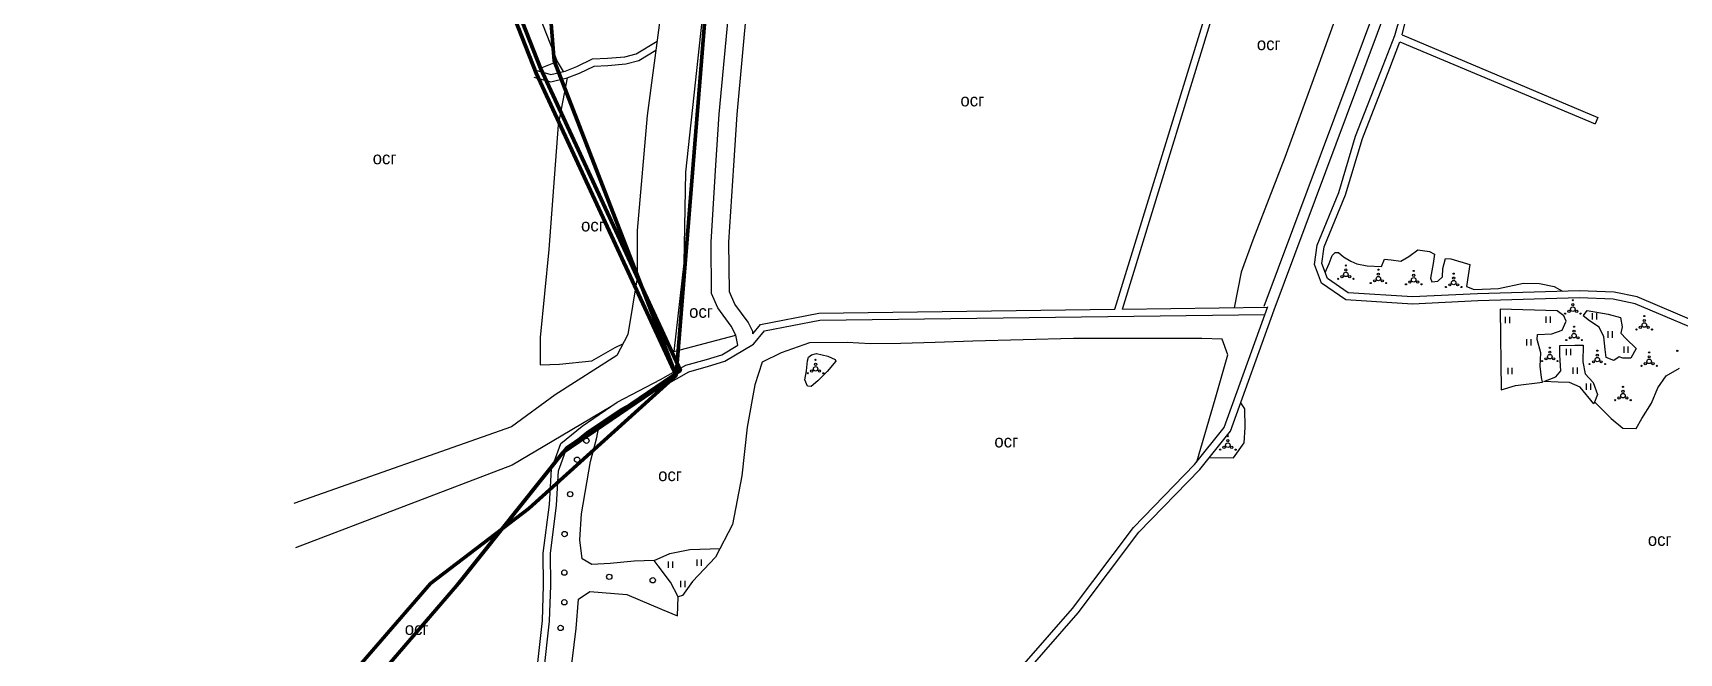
# Model space of a CAD drawing. Header units: millimetres. Extents: x 1378883 to 1389513, y 5662980 to 5673292.
# Drawn here: x 1385278 to 1386199, y 5663817 to 5664164 of the extents above; entities that cross this region are included whole.
import ezdxf

# ---------------------------------------------------------------- set-up
doc = ezdxf.new("R2010")
doc.units = ezdxf.units.MM
for name, color, linetype in [('вулиці', 7, 'Continuous'), ('КартаСкан', 252, 'Continuous'), ('межа по генплану', 7, 'Continuous'), ('район', 6, 'Continuous')]:
    doc.layers.add(name, color=color, linetype=linetype)
picture_1 = doc.add_image_def('image1.tif', size_in_pixel=(29607, 29619))

msp = doc.modelspace()

# ---------------------------------------------------------------- linework, layer by layer
at = {"layer": 'вулиці', "color": 7}
for p, q in [((1386102.08, 5664001.14), (1386102.08, 5664004.74)), ((1386104.48, 5664001.14), (1386104.48, 5664004.74)), ((1386124.95, 5664001.32), (1386124.95, 5664004.92)), ((1386127.35, 5664001.32), (1386127.35, 5664004.92)), ((1386150.72, 5664003.21), (1386150.72, 5664006.81)), ((1386153.12, 5664003.21), (1386153.12, 5664006.81)), ((1386114.02, 5663988.75), (1386114.02, 5663992.35)), ((1386116.42, 5663988.75), (1386116.42, 5663992.35)), ((1386159.48, 5663993.11), (1386159.48, 5663996.71)), ((1386161.88, 5663993.11), (1386161.88, 5663996.71)), ((1386136.19, 5663983.32), (1386136.19, 5663986.92)), ((1386138.59, 5663983.32), (1386138.59, 5663986.92)), ((1386168.42, 5663984.61), (1386168.42, 5663988.21)), ((1386170.82, 5663984.61), (1386170.82, 5663988.21)), ((1386103.54, 5663972.61), (1386103.54, 5663976.21)), ((1386105.94, 5663972.61), (1386105.94, 5663976.21)), ((1386140.03, 5663972.89), (1386140.03, 5663976.49)), ((1386142.43, 5663972.89), (1386142.43, 5663976.49)), ((1386147.46, 5663963.88), (1386147.46, 5663967.48)), ((1386149.86, 5663963.88), (1386149.86, 5663967.48)), ((1385633.95, 5663864.22), (1385633.95, 5663867.82)), ((1385636.35, 5663864.22), (1385636.35, 5663867.82)), ((1385650.03, 5663865.44), (1385650.03, 5663869.04)), ((1385652.43, 5663865.44), (1385652.43, 5663869.04)), ((1385640.77, 5663853.39), (1385640.77, 5663856.99)), ((1385643.17, 5663853.39), (1385643.17, 5663856.99))]:
    msp.add_line(p, q, dxfattribs=at)
at = {"layer": 'вулиці', "color": 7, "lineweight": -2}
for points in [[(1385474.43, 5664625.08), (1385470.94, 5664499.39), (1385468.59, 5664379.4), (1385499.59, 5664302.45), (1385534.03, 5664216.32), (1385562.34, 5664143.99)], [(1385474.43, 5664625.08), (1385477.47, 5664629.25), (1385480.97, 5664629.81), (1385483.48, 5664628.27), (1385483.62, 5664624.36), (1385483.9, 5664620.73), (1385480.94, 5664499.17), (1385478.63, 5664381.24), (1385508.87, 5664306.17), (1385543.33, 5664220), (1385571.65, 5664147.64)], [(1385967.12, 5664010.83), (1386030.67, 5664180.98), (1386051.93, 5664246.58), (1386096.56, 5664375.58), (1386129.73, 5664469.38), (1386154.98, 5664539.94)], [(1385972.74, 5664008.74), (1386036.33, 5664179.01), (1386057.62, 5664244.68), (1386102.23, 5664373.6), (1386135.39, 5664467.37), (1386160.29, 5664536.95)], [(1385703.42, 5664507.67), (1385721.5, 5664496.87), (1385733.26, 5664486.85), (1385732.87, 5664484.17), (1385665.85, 5664378.16), (1385658.27, 5664360.89), (1385654.86, 5664339.47), (1385635.8, 5664221.57), (1385621.98, 5664117.52), (1385616.35, 5664053.08), (1385616.33, 5664026.64), (1385611.21, 5663994.93), (1385605.07, 5663983.17), (1385570.58, 5663961.14), (1385546.2, 5663943.28), (1385424.37, 5663900.37)], [(1385659.5, 5664227.19), (1385654.95, 5664192.92), (1385643.48, 5664085.78), (1385642.54, 5664034.72), (1385636.9, 5663985.34), (1385671.53, 5663994.6)], [(1385559.73, 5664142.84), (1385568.15, 5664140.43), (1385576.14, 5664142.35), (1385582.63, 5664144.83), (1385591.38, 5664149.11), (1385599.78, 5664149.49), (1385609.44, 5664150.33), (1385615.83, 5664152), (1385627.51, 5664159.11)], [(1385558.63, 5664139), (1385568.06, 5664136.3), (1385577.33, 5664138.52), (1385584.23, 5664141.16), (1385592.4, 5664145.15), (1385600.04, 5664145.5), (1385610.12, 5664146.37), (1385617.42, 5664148.28), (1385626.84, 5664154.1)], [(1385562.34, 5664143.99), (1385571.65, 5664147.64)], [(1385571.65, 5664147.64), (1385575.1, 5664142.1)], [(1385577.33, 5664138.52), (1385572.14, 5664112.19), (1385566.94, 5664042.37), (1385562.14, 5663993.12), (1385562.14, 5663977.96), (1385572.92, 5663978.36), (1385590.97, 5663980.08), (1385604.02, 5663987.53), (1385608.46, 5663989.66)], [(1385601.89, 5663954.66), (1385568.86, 5663934.92), (1385546.48, 5663921.82), (1385425.24, 5663875.41)]]:
    msp.add_lwpolyline(points, dxfattribs=at)
at = {"layer": 'вулиці', "color": 7}
for points in [[(1385671.53, 5663994.6), (1385669.01, 5663999.55), (1385661.51, 5664009.74), (1385658.06, 5664017.84), (1385657.72, 5664046.57), (1385660.42, 5664089.6), (1385662.26, 5664118.27), (1385668.18, 5664181.58), (1385671.44, 5664207.07), (1385662.88, 5664215.87), (1385659.5, 5664227.19), (1385662.15, 5664266.29), (1385669.5, 5664325.63), (1385675.41, 5664362.59), (1385679.51, 5664372.82), (1385686.5, 5664384.75), (1385699.81, 5664404.78), (1385720.55, 5664434.53), (1385747.29, 5664475.64), (1385768.25, 5664506.97), (1385774.7, 5664510.76), (1385785.31, 5664514.73), (1385820.55, 5664521.55), (1385842.94, 5664526.19)], [(1386221.36, 5663992.24), (1386174.65, 5664012.05), (1386162.36, 5664014.65), (1386143.57, 5664015.4), (1386086.61, 5664013.72), (1386050.03, 5664011.88), (1386012.77, 5664014.26), (1385999.16, 5664023.59), (1385995.32, 5664034.12), (1385996.74, 5664044.92), (1386008.8, 5664074.31), (1386018.28, 5664105.83), (1386033.64, 5664145.47), (1386040.15, 5664162.27), (1386043.36, 5664173.27), (1386057.13, 5664207.98), (1386062.53, 5664217.15), (1386072.42, 5664225.07), (1386087.25, 5664259.81), (1386112.1, 5664324.65), (1386134.32, 5664387.89), (1386158.87, 5664450.92)], [(1386044.38, 5664162.52), (1386046.07, 5664169.55), (1386058.27, 5664204.32), (1386063.14, 5664212.59), (1386073.24, 5664220.68), (1386088.49, 5664256.42), (1386113.39, 5664321.37), (1386135.61, 5664384.61), (1386161.01, 5664449.83)], [(1385883.62, 5664009.04), (1385943.97, 5664205.58), (1385964.54, 5664267.56)], [(1385887.82, 5664009.1), (1385947.78, 5664204.37), (1385968.38, 5664266.43)], [(1386028.88, 5664248.59), (1386021.93, 5664225.28), (1386023.91, 5664223.16), (1386010.36, 5664181.26), (1385992.95, 5664133.29), (1385978.69, 5664094.02), (1385969.81, 5664070.75), (1385960.76, 5664047.66), (1385954.26, 5664029.81), (1385950.38, 5664009.9)], [(1385681.12, 5663996.5), (1385678.45, 5664001.73), (1385671.03, 5664011.82), (1385668.07, 5664018.75), (1385667.75, 5664046.55), (1385670.44, 5664089.42), (1385672.28, 5664118.03), (1385678.18, 5664181.22), (1385681.15, 5664204.42)], [(1386478.53, 5663951.26), (1386431.46, 5663949.63), (1386391.3, 5663954.57), (1386304.76, 5663976.89), (1386274.5, 5663986.2), (1386222.53, 5663996.09), (1386175.86, 5664015.89), (1386162.86, 5664018.64), (1386143.59, 5664019.4), (1386086.45, 5664017.72), (1386050.06, 5664015.89), (1386014.12, 5664018.18), (1386002.48, 5664026.16), (1385999.42, 5664034.56), (1386000.64, 5664043.88), (1386012.57, 5664072.98), (1386022.06, 5664104.53), (1386037.37, 5664144.03), (1386043.07, 5664158.73)], [(1386043.07, 5664158.73), (1386152.2, 5664112.71)], [(1386044.38, 5664162.52), (1386153.75, 5664116.39)], [(1386153.75, 5664116.39), (1386152.2, 5664112.71)], [(1386001.24, 5664029.56), (1386003.41, 5664034.62), (1386005.07, 5664039.15), (1386006.87, 5664040.81), (1386008.67, 5664040.81), (1386011.55, 5664038.29), (1386015.51, 5664035.99), (1386019.04, 5664034.48), (1386024.65, 5664033.4), (1386032.68, 5664032.98), (1386034.49, 5664037.11), (1386038.22, 5664036.61), (1386043.56, 5664035.9), (1386048.09, 5664038.62), (1386053.03, 5664042.24), (1386059.57, 5664041.34), (1386062.49, 5664039.93), (1386061.59, 5664034.59), (1386060.08, 5664026.34), (1386060.98, 5664024.33), (1386064.21, 5664024.73), (1386066.83, 5664027.25), (1386067.13, 5664031.88), (1386068.54, 5664037.51), (1386071.52, 5664037.19), (1386082.09, 5664034.09), (1386080.26, 5664021.84), (1386084.63, 5664020.01), (1386098.15, 5664020.72), (1386112.24, 5664023.67), (1386121.12, 5664023.39), (1386129.29, 5664021.84), (1386133.98, 5664019.12)], [(1385681.19, 5663995.34), (1385685.39, 5664000.49), (1385718.08, 5664006.9), (1385883.62, 5664009.04)], [(1385817.96, 5663783.43), (1385818.17, 5663783.94), (1385824.64, 5663794.98), (1385863.05, 5663839.07), (1385897, 5663884.34), (1385931.21, 5663919.38), (1385948.35, 5663940.86), (1385972.74, 5664008.74)], [(1385821.38, 5663797.32), (1385859.94, 5663841.59), (1385893.95, 5663886.95), (1385928.21, 5663922.03), (1385944.81, 5663942.83), (1385969.13, 5664010.49)], [(1385887.82, 5664009.1), (1385969, 5664010.14)], [(1386099.05, 5664009), (1386099.69, 5663963.83), (1386107.75, 5663966.38), (1386122.82, 5663968.29), (1386122.18, 5663970.83), (1386121.55, 5663977.19), (1386121.97, 5663984.61), (1386119.85, 5663992.03), (1386120.06, 5663994.79), (1386128.12, 5663995.22), (1386133.85, 5663997.34), (1386135.98, 5664002.42), (1386134.7, 5664005.39), (1386131.1, 5664008.15), (1386099.05, 5664009)], [(1386145.82, 5664005.6), (1386147.76, 5664008.23), (1386159.52, 5664006.3), (1386166.36, 5664004.37), (1386167.42, 5663999.11), (1386166.71, 5663995.6), (1386169.7, 5663992.44), (1386175.14, 5663987), (1386172.16, 5663981.57), (1386167.77, 5663981.57), (1386165.66, 5663982.45), (1386162.68, 5663980.34), (1386158.46, 5663982.09), (1386157.94, 5663986.48), (1386157.06, 5663993.67), (1386154.43, 5663998.93), (1386149.16, 5664002.61), (1386145.57, 5664005.25)], [(1385681.56, 5663989.45), (1385687.58, 5663996.85), (1385718.49, 5664002.91), (1385967.55, 5664006.13)], [(1385545.65, 5663767.56), (1385550.43, 5663772.65), (1385555.11, 5663781.99), (1385560.11, 5663804.63), (1385563.39, 5663834.79), (1385564.04, 5663854.4), (1385563.83, 5663872.48), (1385567.33, 5663899.82), (1385568.42, 5663919.42), (1385573.65, 5663933.8), (1385585.64, 5663943.6), (1385605.3, 5663956.99), (1385629.51, 5663969.62), (1385643.68, 5663977.68), (1385655.23, 5663980.95), (1385663.74, 5663983.57), (1385672.75, 5663988.89), (1385671.53, 5663994.6)], [(1385929.53, 5663923.68), (1385939.79, 5663958.77), (1385946.87, 5663983.52), (1385943.59, 5663992.36), (1385932.21, 5663992.61), (1385905.67, 5663992.61), (1385860.52, 5663992.7), (1385804.14, 5663991.18), (1385783.16, 5663990.42), (1385763.95, 5663989.92), (1385747.01, 5663989.66), (1385733.86, 5663990.42), (1385712.88, 5663990.17), (1385696.96, 5663984.61), (1385686.34, 5663979.31), (1385682.29, 5663966.68), (1385677.98, 5663943.08), (1385674.95, 5663915.8), (1385669.64, 5663888.53), (1385660.24, 5663870.24), (1385647.35, 5663856.6), (1385641.79, 5663848.77), (1385639.26, 5663848.01), (1385634.96, 5663856.34), (1385628.14, 5663865.44), (1385625.86, 5663868.47), (1385634.71, 5663872.26), (1385645.83, 5663874.53), (1385662.78, 5663875.17)], [(1385681.19, 5663995.34), (1385681.12, 5663996.5)], [(1385560.68, 5663788.68), (1385564.07, 5663803.98), (1385567.38, 5663834.51), (1385568.04, 5663854.35), (1385567.83, 5663872.25), (1385571.31, 5663899.45), (1385572.38, 5663918.61), (1385577.03, 5663931.4), (1385588.04, 5663940.39), (1385607.36, 5663953.55), (1385631.42, 5663966.11), (1385645.23, 5663973.97), (1385656.36, 5663977.11), (1385665.36, 5663979.88), (1385681.56, 5663989.45)], [(1385713.88, 5663983.57), (1385716.64, 5663984.26), (1385722.98, 5663982.81), (1385727.12, 5663980.95), (1385727.47, 5663979.92), (1385722.64, 5663974.13), (1385717.53, 5663969.03), (1385713.74, 5663965.79), (1385711.74, 5663966), (1385710.22, 5663969.44), (1385711.05, 5663974.47), (1385711.74, 5663980.06), (1385712.15, 5663982.26), (1385713.88, 5663983.57)], [(1386123.48, 5663968.6), (1386130.27, 5663971.15), (1386133.03, 5663974.54), (1386132.6, 5663983.23), (1386132.6, 5663988.75), (1386140.88, 5663988.96), (1386145.55, 5663988.96), (1386145.34, 5663979.63), (1386146.61, 5663972.84), (1386151.07, 5663967.97), (1386153.61, 5663961.39), (1386151.49, 5663956.09), (1386143.85, 5663965.42), (1386137.91, 5663967.97), (1386131.54, 5663968.18), (1386123.48, 5663968.6)], [(1386151.94, 5663957.21), (1386161.25, 5663947.82), (1386167.83, 5663942.52), (1386175.26, 5663942.31), (1386178.44, 5663947.82), (1386183.75, 5663956.52), (1386187.36, 5663965), (1386192.03, 5663971.78), (1386199.49, 5663976.03)], [(1385936.51, 5663926.02), (1385949.9, 5663925.84), (1385955.91, 5663934.24), (1385956.51, 5663942.84), (1385956.31, 5663953.24), (1385953.99, 5663956.57)], [(1385625.86, 5663868.47), (1385614.79, 5663867.93), (1385601.29, 5663866.7), (1385590.98, 5663866.21), (1385585.58, 5663869.4), (1385584.35, 5663879.95), (1385585.33, 5663894.42), (1385590.24, 5663923.74), (1385593.92, 5663937.23), (1385595.24, 5663945.3)], [(1385581.87, 5663788.98), (1385581.99, 5663795.68), (1385576.32, 5663799.34), (1385579.98, 5663812), (1385582.32, 5663830.33), (1385583.65, 5663846.66), (1385589.99, 5663850.99), (1385610.67, 5663849.32), (1385630.35, 5663840.99), (1385639.02, 5663837.33), (1385639.26, 5663848.01)]]:
    msp.add_lwpolyline(points, dxfattribs=at)
for centre, radius in [((1386010.65, 5664027.27), 0.625), ((1386012.82, 5664028.52), 1.25), ((1386012.82, 5664031.02), 0.625), ((1386012.82, 5664033.52), 0.312), ((1386014.98, 5664027.27), 0.625), ((1386031.03, 5664026.17), 1.25), ((1386031.03, 5664028.67), 0.625), ((1386031.03, 5664031.17), 0.312), ((1386050.77, 5664025.47), 1.25), ((1386050.77, 5664027.97), 0.625), ((1386050.77, 5664030.47), 0.312), ((1386073.13, 5664026.44), 0.625), ((1386073.13, 5664028.94), 0.312), ((1386008.49, 5664026.02), 0.312), ((1386017.15, 5664026.02), 0.312), ((1386026.7, 5664023.67), 0.312), ((1386028.87, 5664024.92), 0.625), ((1386033.2, 5664024.92), 0.625), ((1386035.36, 5664023.67), 0.312), ((1386046.44, 5664022.97), 0.312), ((1386048.6, 5664024.22), 0.625), ((1386052.93, 5664024.22), 0.625), ((1386055.1, 5664022.97), 0.312), ((1386068.8, 5664021.44), 0.312), ((1386070.97, 5664022.69), 0.625), ((1386073.13, 5664023.94), 1.25), ((1386075.3, 5664022.69), 0.625), ((1386077.46, 5664021.44), 0.312), ((1386137.61, 5664007.8), 0.625), ((1386139.78, 5664009.05), 1.25), ((1386139.78, 5664011.55), 0.625), ((1386139.78, 5664014.05), 0.312), ((1386141.94, 5664007.8), 0.625), ((1386135.45, 5664006.55), 0.312), ((1386140.47, 5663999.25), 0.312), ((1386144.11, 5664006.55), 0.312), ((1386177.59, 5663998.95), 0.625), ((1386179.76, 5664000.2), 1.25), ((1386179.76, 5664002.7), 0.625), ((1386179.76, 5664005.2), 0.312), ((1386181.92, 5663998.95), 0.625), ((1386136.14, 5663991.75), 0.312), ((1386138.3, 5663993), 0.625), ((1386140.47, 5663994.25), 1.25), ((1386140.47, 5663996.75), 0.625), ((1386142.63, 5663993), 0.625), ((1386144.8, 5663991.75), 0.312), ((1386175.43, 5663997.7), 0.312), ((1386184.09, 5663997.7), 0.312), ((1385716.2, 5663980.7), 0.312), ((1386124.74, 5663981.24), 0.625), ((1386126.9, 5663982.49), 1.25), ((1386126.9, 5663984.99), 0.625), ((1386126.9, 5663987.49), 0.312), ((1386129.07, 5663981.24), 0.625), ((1386153.48, 5663980.83), 1.25), ((1386153.48, 5663983.33), 0.625), ((1386153.48, 5663985.83), 0.312), ((1386182.47, 5663979.87), 1.25), ((1386182.47, 5663982.37), 0.625), ((1386182.47, 5663984.87), 0.312), ((1386198.22, 5663985.77), 0.312), ((1385711.87, 5663973.2), 0.312), ((1385714.04, 5663974.45), 0.625), ((1385716.2, 5663975.7), 1.25), ((1385716.2, 5663978.2), 0.625), ((1385718.37, 5663974.45), 0.625), ((1385720.53, 5663973.2), 0.312), ((1386122.57, 5663979.99), 0.312), ((1386131.23, 5663979.99), 0.312), ((1386149.15, 5663978.33), 0.312), ((1386151.32, 5663979.58), 0.625), ((1386155.65, 5663979.58), 0.625), ((1386157.81, 5663978.33), 0.312), ((1386178.14, 5663977.37), 0.312), ((1386180.31, 5663978.62), 0.625), ((1386184.64, 5663978.62), 0.625), ((1386186.8, 5663977.37), 0.312), ((1386167.82, 5663963.12), 0.625), ((1386167.82, 5663965.62), 0.312), ((1386163.49, 5663958.12), 0.312), ((1386165.65, 5663959.37), 0.625), ((1386167.82, 5663960.62), 1.25), ((1386169.98, 5663959.37), 0.625), ((1386172.15, 5663958.12), 0.312), ((1385588, 5663935.44), 1.49), ((1385946.82, 5663935.45), 0.625), ((1385946.82, 5663937.95), 0.312), ((1385582.79, 5663924.81), 1.49), ((1385942.49, 5663930.45), 0.312), ((1385944.65, 5663931.7), 0.625), ((1385946.82, 5663932.95), 1.25), ((1385948.98, 5663931.7), 0.625), ((1385951.15, 5663930.45), 0.312), ((1385578.92, 5663905.51), 1.49), ((1385575.8, 5663883.16), 1.49), ((1385575.66, 5663861.63), 1.49), ((1385600.77, 5663859.26), 1.49), ((1385625.13, 5663857.33), 1.49), ((1385575.66, 5663845.01), 1.49), ((1385573.58, 5663830.66), 1.49)]:
    msp.add_circle(centre, radius, dxfattribs=at)
at = {"layer": 'межа по генплану', "color": 3, "lineweight": 70}
for points in [[(1386772.63, 5663043.84), (1386545.85, 5663061.83), (1386393.01, 5663071.8), (1386143.25, 5663060.79), (1385828.95, 5663036.06), (1385779.94, 5663036.03), (1385566.58, 5663078.55), (1385403.44, 5663103.99), (1385330.16, 5663285.53), (1385352.33, 5663319.97), (1385392, 5663375.43), (1385410.64, 5663438.79), (1385416.42, 5663522.23), (1385428.63, 5663619.99), (1385396.42, 5663731.41), (1385440.78, 5663786.02), (1385500.89, 5663855.5), (1385555.76, 5663897.55), (1385638.14, 5663971.95), (1385570.01, 5664147.97), (1385565.05, 5664208.41), (1385485.57, 5664373.12), (1385497.5, 5664776.96), (1385277.03, 5664898.87)], [(1386772.63, 5663043.84), (1386545.85, 5663061.83), (1386393.01, 5663071.8), (1386143.25, 5663060.79), (1385828.95, 5663036.06), (1385779.94, 5663036.03), (1385566.58, 5663078.55), (1385403.44, 5663103.99), (1385330.27, 5663284.91), (1385352.33, 5663319.97), (1385392, 5663375.43), (1385410.64, 5663438.79), (1385416.42, 5663522.23), (1385428.63, 5663619.99), (1385411.2, 5663732.79), (1385459.8, 5663789.7), (1385515.19, 5663854.08), (1385574.63, 5663928.59), (1385638.14, 5663971.95), (1385559.93, 5664141.19), (1385535.72, 5664203.07), (1385466.19, 5664376.6), (1385476.32, 5664769.48), (1385245.26, 5664881.57)], [(1386772.63, 5663043.84), (1386545.85, 5663061.83), (1386393.01, 5663071.8), (1386143.25, 5663060.79), (1385828.95, 5663036.06), (1385779.94, 5663036.03), (1385566.58, 5663078.55), (1385403.44, 5663103.99), (1385330.27, 5663284.91), (1385352.33, 5663319.97), (1385392, 5663375.43), (1385410.64, 5663438.79), (1385416.42, 5663522.23), (1385428.63, 5663619.99), (1385411.2, 5663732.79), (1385459.8, 5663789.7), (1385515.19, 5663854.08), (1385574.63, 5663928.59), (1385638.14, 5663971.95), (1385559.93, 5664141.19), (1385535.72, 5664203.07), (1385466.19, 5664376.6), (1385476.32, 5664769.48), (1385245.26, 5664881.57)]]:
    msp.add_lwpolyline(points, dxfattribs=at)
at = {"layer": 'межа по генплану', "color": 1, "lineweight": 70}
msp.add_lwpolyline([(1386775.04, 5663046.64), (1386548.26, 5663064.63), (1386395.42, 5663074.6), (1386145.66, 5663063.59), (1385831.36, 5663038.87), (1385782.34, 5663038.83), (1385568.99, 5663081.35), (1385405.85, 5663106.79), (1385332.68, 5663287.71), (1385354.73, 5663322.77), (1385394.4, 5663378.23), (1385413.04, 5663441.6), (1385418.82, 5663525.04), (1385431.03, 5663622.79), (1385413.61, 5663735.59), (1385462.21, 5663792.5), (1385517.6, 5663856.88), (1385577.03, 5663931.4), (1385640.55, 5663974.75), (1385562.34, 5664143.99), (1385538.12, 5664205.87), (1385468.59, 5664379.4), (1385478.73, 5664772.28), (1385247.67, 5664884.37)], dxfattribs=at)
at = {"layer": 'межа по генплану', "color": 5, "lineweight": 70}
msp.add_lwpolyline([(1386772.63, 5663043.84), (1386545.85, 5663061.83), (1386393.01, 5663071.8), (1386143.25, 5663060.79), (1385828.95, 5663036.06), (1385779.94, 5663036.03), (1385566.58, 5663078.55), (1385403.44, 5663103.99), (1385330.27, 5663284.91), (1385352.33, 5663319.97), (1385392, 5663375.43), (1385410.64, 5663438.79), (1385416.42, 5663522.23), (1385428.63, 5663619.99), (1385411.2, 5663732.79), (1385459.8, 5663789.7), (1385515.19, 5663854.08), (1385574.63, 5663928.59), (1385638.14, 5663971.95), (1385559.93, 5664141.19), (1385535.72, 5664203.07), (1385466.19, 5664376.6), (1385476.32, 5664769.48), (1385245.26, 5664881.57)], dxfattribs=at)
msp.add_lwpolyline([(1386772.63, 5663043.84), (1386545.85, 5663061.83), (1386393.01, 5663071.8), (1386143.25, 5663060.79), (1385828.95, 5663036.06), (1385779.94, 5663036.03), (1385566.58, 5663078.55), (1385403.44, 5663103.99), (1385330.27, 5663284.91), (1385352.33, 5663319.97), (1385392, 5663375.43), (1385410.64, 5663438.79), (1385416.42, 5663522.23), (1385428.63, 5663619.99), (1385411.2, 5663732.79), (1385459.8, 5663789.7), (1385515.19, 5663854.08), (1385574.63, 5663928.59), (1385638.14, 5663971.95), (1385559.93, 5664141.19), (1385535.72, 5664203.07), (1385466.19, 5664376.6), (1385476.32, 5664769.48), (1385245.26, 5664881.57)], dxfattribs=at)
at = {"layer": 'межа по генплану', "color": 2, "lineweight": 70}
msp.add_lwpolyline([(1386772.63, 5663043.84), (1386545.85, 5663061.83), (1386393.01, 5663071.8), (1386143.25, 5663060.79), (1385828.95, 5663036.06), (1385779.94, 5663036.03), (1385566.58, 5663078.55), (1385403.44, 5663103.99), (1385330.27, 5663284.91), (1385352.33, 5663319.97), (1385392, 5663375.43), (1385410.64, 5663438.79), (1385416.42, 5663522.23), (1385428.63, 5663619.99), (1385411.2, 5663732.79), (1385459.8, 5663789.7), (1385515.19, 5663854.08), (1385574.63, 5663928.59), (1385638.14, 5663971.95), (1385559.93, 5664141.19), (1385535.72, 5664203.07), (1385466.19, 5664376.6), (1385476.32, 5664769.48), (1385245.26, 5664881.57)], dxfattribs=at)
at = {"layer": 'район', "color": 6, "lineweight": 100}
msp.add_lwpolyline([(1386411.47, 5664547.34), (1386160.4, 5664683.32), (1386126.13, 5664700.39), (1386124.79, 5664697.69), (1386114.35, 5664676.72), (1386088.09, 5664623.99), (1385887.8, 5664528.16), (1385775.93, 5664502.36), (1385684.14, 5664357.05), (1385659.95, 5664242.93), (1385638.14, 5663971.95)], dxfattribs=at)

# ---------------------------------------------------------------- texts
at = {"layer": 'вулиці', "color": 7}
for p in [(1385963.03, 5664154.04), (1385797.22, 5664122.57), (1385468.46, 5664090.18), (1385585.01, 5664052.58), (1385645.46, 5664004.23), (1385816.2, 5663931.68), (1385628.13, 5663912.83), (1386181.74, 5663876.55), (1385486.41, 5663826.74)]:
    msp.add_text('осг', height=7, dxfattribs=at).set_placement(p)

# ---------------------------------------------------------------- pictures from other files: only their frames are drawn
at = {"layer": 'КартаСкан'}
image = msp.add_image(picture_1, insert=(1378952.03, 5663192.31), size_in_units=(10026.9, 10030.97), rotation=0.395435, dxfattribs=at)
image.dxf.flags = 15

doc.saveas('drawing.dxf')
